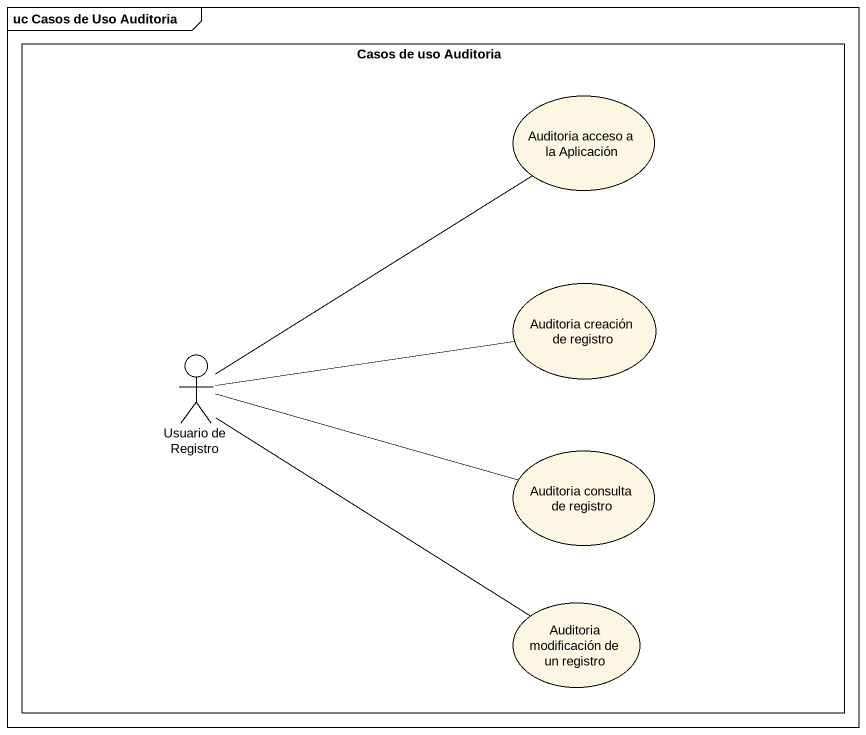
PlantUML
@startuml
mainframe uc Casos de Uso Auditoria
rectangle "Casos de uso Auditoria" as Casos_de_uso_Auditoria {
  usecase "Auditoria acceso a la Aplicación" as Auditoria_acceso_a_la
  usecase "Auditoria creación de registro" as Auditoria_creación_de
  actor "Usuario de Registro" as Usuario_de_Registro
  usecase "Auditoria consulta de registro" as Auditoria_consulta_de
  usecase "Auditoria modificación de un registro" as Auditoria_modificación_de
}
Usuario_de_Registro -up- Auditoria_acceso_a_la
Usuario_de_Registro -right- Auditoria_creación_de
Usuario_de_Registro -right- Auditoria_consulta_de
Usuario_de_Registro -- Auditoria_modificación_de
@enduml
